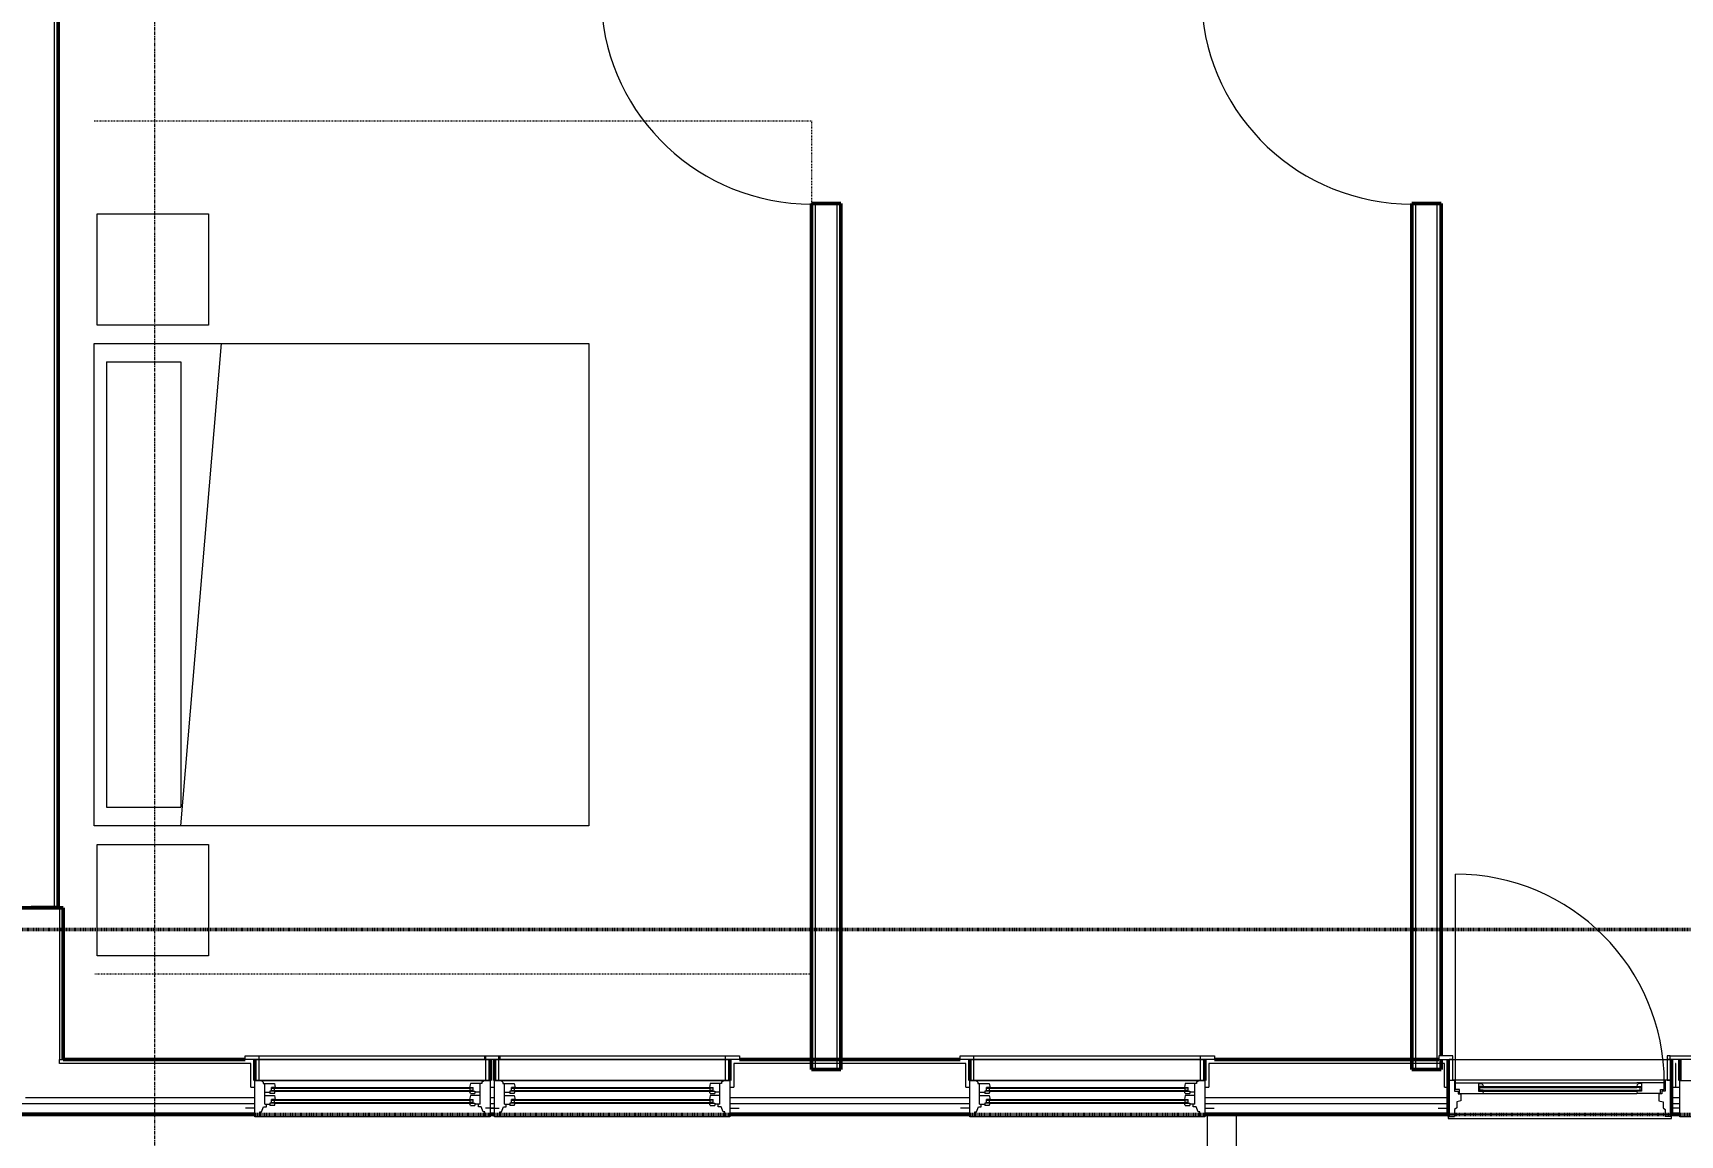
# Model space of a CAD drawing. Header units: inches. Extents: x -4217 to -1814, y 9706 to 12425.
# Drawn here: x -2520 to -2253.7, y 9976.9 to 10155.1 of the extents above; entities that cross this region are included whole.
import ezdxf

# ---------------------------------------------------------------- set-up
doc = ezdxf.new("R2010")
doc.units = ezdxf.units.IN
doc.header["$MEASUREMENT"] = 0
for name, pattern in [('Dash', [0.25, 0.125, -0.125]), ('Dash 1_16_', [0.125, 0.0625, -0.0625]), ('Grid Line 1_2_', [0.875, 0.5, -0.125, 0.125, -0.125])]:
    doc.linetypes.add(name, pattern=pattern)
for name, color, linetype, lineweight in [('A-ANNO-DIMS', 211, 'Continuous', 9), ('A-ANNO-DIMS-96', 211, 'Continuous', 9), ('A-DOOR-1', 7, 'Continuous', 9), ('A-DOOR-2', 50, 'Continuous', 20), ('A-DOOR-FRAM-1', 50, 'Continuous', 20), ('A-DOOR-FRAM-2', 7, 'Continuous', 9), ('A-DOOR-GLAZ-1', 7, 'Continuous', 9), ('A-FLOR-1', 10, 'Continuous', 13), ('A-FLOR-HRAL-1', 7, 'Continuous', 9), ('A-GLAZ-3', 7, 'Continuous', 9), ('A-GLAZ-4', 50, 'Continuous', 20), ('A-WALL', 113, 'Continuous', 13), ('A-WALL-11', 113, 'Continuous', 50), ('A-WALL-3', 250, 'Continuous', 50), ('A-WALL-4', 10, 'Continuous', 13), ('C-PROP-LINE-2', 91, 'Dash 1_16_', 50), ('I-FURN-1', 7, 'Continuous', 9), ('I-FURN-HDLN-1', 7, 'Dash', 9), ('S-GRID-1', 1, 'Grid Line 1_2_', 9)]:
    doc.layers.add(name, color=color, linetype=linetype, lineweight=lineweight)
doc.styles.add('Century Gothic', font='ufonts.com_century-gothic.ttf', dxfattribs={"height": 9})
doc.dimstyles.new('OD__1_8__Tol__', dxfattribs={"dimscale": 12, "dimtxt": 9.397514, "dimasz": 1, "dimexe": 0.75, "dimexo": 0.5, "dimgap": 0.125, "dimtad": 1, "dimdec": 3, "dimrnd": 0.125, "dimzin": 3, "dimdsep": 46, "dimlunit": 4, "dimtxsty": 'Century Gothic', "dimblk1": 'OBLIQUE', "dimblk2": 'OBLIQUE', "dimsah": 1, "dimcen": 0.09, "dimdle": 0.75, "dimazin": 0, "dimtfac": 1, "dimtdec": 4, "dimtix": 1, "dimtmove": 0, "dimatfit": 3, "dimfxl": 1, "dimtvp": 1, "dimtfill": 1, "dimfrac": 2, "dimtolj": 1, "dimtzin": 0, "dimarcsym": 2})

# ---------------------------------------------------------------- blocks, each defined once
blk = doc.blocks.new('DIMBLOCK17-FLOOR PLAN - 2ND FLOOR')
at = {"layer": 'A-ANNO-DIMS-96'}
for p, q in [((-2935.52, 9982.44), (-2935.52, 9817.41)), ((-2935.52, 9826.41), (-2935.52, 9982.44)), ((-2070.67, 9978.63), (-2070.67, 9817.41)), ((-2070.67, 9826.41), (-2070.67, 9978.63)), ((-2935.52, 9826.41), (-2061.67, 9826.41))]:
    blk.add_line(p, q, dxfattribs=at)
at = {"layer": 'A-ANNO-DIMS-96', "lineweight": 50}
for p, q in [((-2935.52, 9826.41), (-2929.52, 9832.41)), ((-2070.67, 9826.41), (-2064.67, 9832.41)), ((-2935.52, 9826.41), (-2941.52, 9820.41)), ((-2070.67, 9826.41), (-2076.67, 9820.41))]:
    blk.add_line(p, q, dxfattribs=at)
at = {"layer": 'A-ANNO-DIMS-96', "color": 0, "insert": (-2533.83, 9839.44), "char_height": 9, "width": 73.7481, "attachment_point": 1, "line_spacing_factor": 0.984502, "style": 'Century Gothic', "bg_fill": 3, "box_fill_scale": 1.25, "bg_fill_color": 256, "bg_fill_true_color": 13158600, "bg_fill_transparency": 0}
blk.add_mtext('72\' - 0 7/8"', dxfattribs=at)
blk = doc.blocks.new('_Oblique')
at = {"color": 0, "linetype": 'ByBlock', "lineweight": -2}
blk.add_line((-0.5, -0.5), (0.5, 0.5), dxfattribs=at)

msp = doc.modelspace()

# ---------------------------------------------------------------- linework, layer by layer
at = {"layer": 'A-DOOR-1'}
for centre in [(-2394.12374, 10161.44888), (-2297.07374, 10161.44888)]:
    msp.add_arc(centre, 34.06659, 183.365687, 270, dxfattribs=at)
at = {"layer": 'A-WALL'}
msp.add_line((-2516.57374, 10374.0394), (-2516.57374, 10013.6269), dxfattribs=at)
at = {"layer": 'A-WALL-11'}
for p, q in [((-2515.94874, 10013.6269), (-2515.94874, 10261.5894)), ((-2520.32374, 10013.6269), (-2515.94874, 10013.6269))]:
    msp.add_line(p, q, dxfattribs=at)
at = {"layer": 'A-WALL-3'}
for p, q in [((-2389.37374, 10127.44888), (-2394.12374, 10127.44888)), ((-2292.32374, 10127.44888), (-2297.07374, 10127.44888)), ((-2515.09874, 10013.5894), (-2523.72374, 10013.5894))]:
    msp.add_line(p, q, dxfattribs=at)
at = {"layer": 'C-PROP-LINE-2'}
msp.add_line((-2099.26202, 10010.0894), (-3832.16202, 10010.0894), dxfattribs=at)
at = {"layer": 'I-FURN-1'}
for p, q in [((-2509.62374, 10125.78256), (-2491.62374, 10125.78256)), ((-2509.62374, 10107.78256), (-2509.62374, 10125.78256)), ((-2491.62374, 10125.78256), (-2491.62374, 10107.78256)), ((-2491.62374, 10107.78256), (-2509.62374, 10107.78256)), ((-2510.12374, 10104.85072), (-2430.12374, 10104.85072)), ((-2510.12374, 10026.85072), (-2510.12374, 10104.85072)), ((-2496.12374, 10026.85072), (-2489.54412, 10104.85072)), ((-2430.12374, 10104.85072), (-2430.12374, 10026.85072)), ((-2508.12374, 10101.85072), (-2496.12374, 10101.85072)), ((-2508.12374, 10101.85072), (-2508.12374, 10029.85072)), ((-2496.12374, 10101.85072), (-2496.12374, 10029.85072)), ((-2508.12374, 10029.85072), (-2496.12374, 10029.85072)), ((-2430.12374, 10026.85072), (-2510.12374, 10026.85072)), ((-2509.62374, 10023.85072), (-2491.62374, 10023.85072)), ((-2509.62374, 10005.85072), (-2509.62374, 10023.85072)), ((-2491.62374, 10023.85072), (-2491.62374, 10005.85072)), ((-2491.62374, 10005.85072), (-2509.62374, 10005.85072))]:
    msp.add_line(p, q, dxfattribs=at)
at = {"layer": 'I-FURN-HDLN-1'}
for p, q in [((-2510.12374, 10140.85072), (-2394.12374, 10140.85072)), ((-2394.12374, 10140.85072), (-2394.12374, 10127.44888)), ((-2394.12374, 10002.85072), (-2510.12374, 10002.85072))]:
    msp.add_line(p, q, dxfattribs=at)

# ---------------------------------------------------------------- dimensions: what is measured, and where the dimension line sits
at = {"layer": 'A-ANNO-DIMS'}
dim = msp.add_linear_dim(base=(-2070.67374, 9826.40632), p1=(-2935.52374, 9988.4394), p2=(-2070.67374, 9984.6269), dimstyle='OD__1_8__Tol__', override={"dimpost": '<>', "dimfxl": 864.858403}, dxfattribs=at)
dim.commit()
dim.dimension.update_dxf_attribs({"geometry": 'DIMBLOCK17-FLOOR PLAN - 2ND FLOOR', "text_midpoint": (-2503.09874, 9833.13133)})

# ---------------------------------------------------------------- next in the draw order: linework, layer by layer
at = {"layer": 'A-DOOR-1'}
msp.add_line((-2289.99874, 9985.28315), (-2289.99874, 10019.03315), dxfattribs=at)
msp.add_arc((-2289.99874, 9985.28315), 33.75, 0, 90, dxfattribs=at)
at = {"layer": 'A-DOOR-2'}
for p, q in [((-2289.99874, 9984.2209), (-2289.99874, 9985.28315)), ((-2289.99874, 9985.28315), (-2285.56124, 9985.28315)), ((-2289.38238, 9984.21014), (-2289.99874, 9984.2209)), ((-2289.38238, 9983.56465), (-2289.38238, 9984.21014)), ((-2286.31124, 9985.28315), (-2286.31124, 9983.9709)), ((-2286.31124, 9985.28315), (-2286.31124, 9985.2209)), ((-2286.31124, 9985.2209), (-2285.79727, 9985.2209)), ((-2285.56124, 9984.7209), (-2286.31124, 9984.7209)), ((-2286.31124, 9983.9709), (-2285.56124, 9983.9709)), ((-2285.79727, 9985.2209), (-2285.59224, 9984.9689)), ((-2285.59224, 9984.9689), (-2285.56124, 9984.7829)), ((-2285.56124, 9983.8769), (-2285.59158, 9983.56465)), ((-2285.56124, 9985.28315), (-2260.68624, 9985.28315)), ((-2285.56124, 9984.7829), (-2285.56124, 9984.7209)), ((-2285.56124, 9983.9709), (-2285.56124, 9983.8769)), ((-2256.24874, 9985.28315), (-2260.68624, 9985.28315)), ((-2260.65524, 9984.9689), (-2260.68624, 9984.7829)), ((-2260.68624, 9984.7829), (-2260.68624, 9984.7209)), ((-2260.68624, 9984.7209), (-2259.93624, 9984.7209)), ((-2260.68624, 9983.9709), (-2260.68624, 9983.8769)), ((-2259.93624, 9983.9709), (-2260.68624, 9983.9709)), ((-2260.68624, 9983.8769), (-2260.65589, 9983.56465)), ((-2260.45021, 9985.2209), (-2260.65524, 9984.9689)), ((-2259.93624, 9985.2209), (-2260.45021, 9985.2209)), ((-2259.93624, 9985.28315), (-2259.93624, 9983.9709)), ((-2259.93624, 9985.28315), (-2259.93624, 9985.2209)), ((-2256.86509, 9984.21014), (-2256.24874, 9984.2209)), ((-2256.86509, 9983.56465), (-2256.86509, 9984.21014)), ((-2256.24874, 9984.2209), (-2256.24874, 9985.28315)), ((-2289.38238, 9983.56465), (-2285.56124, 9983.56465)), ((-2285.56124, 9983.5644), (-2260.68624, 9983.5644)), ((-2256.86509, 9983.56465), (-2260.68624, 9983.56465))]:
    msp.add_line(p, q, dxfattribs=at)
at = {"layer": 'A-DOOR-FRAM-1'}
for p, q in [((-2291.18624, 9979.8769), (-2291.18624, 9985.7519)), ((-2291.18624, 9985.7519), (-2290.15499, 9985.7519)), ((-2291.06124, 9985.7519), (-2291.18624, 9985.7519)), ((-2255.81124, 9985.7519), (-2290.43624, 9985.7519)), ((-2290.15499, 9985.7519), (-2290.15499, 9983.9699)), ((-2290.15499, 9983.9699), (-2289.57624, 9983.9699)), ((-2289.57624, 9983.9699), (-2289.57624, 9983.5329)), ((-2256.67124, 9983.9699), (-2256.67124, 9983.5329)), ((-2256.09249, 9983.9699), (-2256.67124, 9983.9699)), ((-2256.09249, 9985.7519), (-2256.09249, 9983.9699)), ((-2255.06124, 9985.7519), (-2256.09249, 9985.7519)), ((-2255.43624, 9985.7519), (-2255.06124, 9985.7519)), ((-2255.06124, 9985.7519), (-2255.18624, 9985.7519)), ((-2255.06124, 9979.8769), (-2255.06124, 9985.7519)), ((-2292.81124, 9981.1894), (-2291.18624, 9981.1894)), ((-2289.81124, 9981.23924), (-2290.15499, 9980.99854)), ((-2289.12374, 9982.39557), (-2289.81124, 9982.24039)), ((-2289.81124, 9982.24039), (-2289.81124, 9981.23924)), ((-2289.57624, 9983.5329), (-2289.12374, 9983.5329)), ((-2289.12374, 9983.5329), (-2289.12374, 9982.39557)), ((-2256.67124, 9983.5329), (-2257.12374, 9983.5329)), ((-2257.12374, 9983.5329), (-2257.12374, 9982.39557)), ((-2257.12374, 9982.39557), (-2256.43624, 9982.24039)), ((-2256.43624, 9982.24039), (-2256.43624, 9981.23924)), ((-2256.43624, 9981.23924), (-2256.09249, 9980.99854)), ((-2253.73546, 9981.1894), (-2255.06124, 9981.1894)), ((-2291.18624, 9980.1894), (-2291.18624, 9979.53315)), ((-2291.18624, 9979.8769), (-2290.15499, 9979.8769)), ((-2291.18624, 9979.53315), (-2255.06124, 9979.53315)), ((-2290.15499, 9980.99854), (-2290.15499, 9979.8769)), ((-2256.09249, 9980.99854), (-2256.09249, 9979.8769)), ((-2255.06124, 9979.8769), (-2256.09249, 9979.8769)), ((-2255.06124, 9979.53315), (-2255.06124, 9980.1894))]:
    msp.add_line(p, q, dxfattribs=at)
at = {"layer": 'A-DOOR-FRAM-2'}
for p, q in [((-2290.43624, 9989.6894), (-2292.68624, 9989.6894)), ((-2292.68624, 9989.6894), (-2292.68624, 9989.0644)), ((-2290.43624, 9989.0644), (-2290.43624, 9989.6894)), ((-2255.29796, 9989.6894), (-2255.81124, 9989.6894)), ((-2255.81124, 9989.6894), (-2255.81124, 9989.0644)), ((-2292.68624, 9989.0644), (-2290.43624, 9989.0644)), ((-2290.43624, 9989.0644), (-2291.06124, 9989.0644)), ((-2291.06124, 9989.0644), (-2291.06124, 9985.7519)), ((-2290.43624, 9985.7519), (-2290.43624, 9989.0644)), ((-2255.29796, 9989.0644), (-2255.81124, 9989.0644)), ((-2255.81124, 9989.0644), (-2255.81124, 9985.7519)), ((-2255.81124, 9989.0644), (-2255.29796, 9989.0644)), ((-2255.18624, 9985.7519), (-2255.18624, 9989.0644)), ((-2291.06124, 9985.7519), (-2290.43624, 9985.7519)), ((-2255.81124, 9985.7519), (-2255.18624, 9985.7519))]:
    msp.add_line(p, q, dxfattribs=at)
at = {"layer": 'A-DOOR-GLAZ-1'}
for p, q in [((-2286.31124, 9984.5644), (-2285.56124, 9984.5644)), ((-2285.56124, 9984.1269), (-2286.31124, 9984.1269)), ((-2286.10124, 9984.1269), (-2286.10124, 9984.5644)), ((-2285.56124, 9984.72065), (-2260.68624, 9984.72065)), ((-2285.56124, 9984.5644), (-2260.68624, 9984.5644)), ((-2285.56124, 9984.1269), (-2260.68624, 9984.1269)), ((-2285.56124, 9983.97065), (-2260.68624, 9983.97065)), ((-2259.93624, 9984.5644), (-2260.68624, 9984.5644)), ((-2260.68624, 9984.1269), (-2259.93624, 9984.1269)), ((-2260.14624, 9984.1269), (-2260.14624, 9984.5644))]:
    msp.add_line(p, q, dxfattribs=at)
at = {"layer": 'A-FLOR-1'}
for p, q in [((-2291.18624, 9980.0019), (-2325.41153, 9980.0019)), ((-2253.73546, 9980.0019), (-2255.06124, 9980.0019))]:
    msp.add_line(p, q, dxfattribs=at)
at = {"layer": 'A-FLOR-HRAL-1'}
for p, q in [((-2330.13594, 9980.1894), (-2330.13594, 9914.57719)), ((-2325.41153, 9919.3016), (-2325.41153, 9980.1894))]:
    msp.add_line(p, q, dxfattribs=at)
at = {"layer": 'A-GLAZ-3'}
for p, q in [((-2485.69796, 9989.6894), (-2444.54952, 9989.6894)), ((-2485.69796, 9989.0644), (-2485.69796, 9989.6894)), ((-2483.44796, 9989.0644), (-2483.44796, 9989.6894)), ((-2446.92296, 9989.6894), (-2405.77452, 9989.6894)), ((-2446.92296, 9989.0644), (-2446.92296, 9989.6894)), ((-2446.79952, 9989.0644), (-2446.79952, 9989.6894)), ((-2444.67296, 9989.0644), (-2444.67296, 9989.6894)), ((-2444.54952, 9989.6894), (-2444.54952, 9989.0644)), ((-2408.02452, 9989.0644), (-2408.02452, 9989.6894)), ((-2405.77452, 9989.6894), (-2405.77452, 9989.0644)), ((-2370.12296, 9989.6894), (-2328.97452, 9989.6894)), ((-2370.12296, 9989.0644), (-2370.12296, 9989.6894)), ((-2367.87296, 9989.0644), (-2367.87296, 9989.6894)), ((-2331.22452, 9989.0644), (-2331.22452, 9989.6894)), ((-2328.97452, 9989.6894), (-2328.97452, 9989.0644)), ((-2255.29796, 9989.6894), (-2214.14952, 9989.6894)), ((-2255.29796, 9989.0644), (-2255.29796, 9989.6894)), ((-2444.54952, 9989.0644), (-2485.69796, 9989.0644)), ((-2484.07296, 9989.0644), (-2446.17452, 9989.0644)), ((-2484.07296, 9985.6894), (-2484.07296, 9989.0644)), ((-2483.44796, 9985.6894), (-2483.44796, 9989.0644)), ((-2405.77452, 9989.0644), (-2446.92296, 9989.0644)), ((-2446.79952, 9985.6894), (-2446.79952, 9989.0644)), ((-2446.17452, 9989.0644), (-2446.17452, 9985.6894)), ((-2445.29796, 9989.0644), (-2407.39952, 9989.0644)), ((-2445.29796, 9985.6894), (-2445.29796, 9989.0644)), ((-2444.67296, 9985.6894), (-2444.67296, 9989.0644)), ((-2408.02452, 9985.6894), (-2408.02452, 9989.0644)), ((-2407.39952, 9989.0644), (-2407.39952, 9985.6894)), ((-2328.97452, 9989.0644), (-2370.12296, 9989.0644)), ((-2368.49796, 9989.0644), (-2330.59952, 9989.0644)), ((-2368.49796, 9985.6894), (-2368.49796, 9989.0644)), ((-2367.87296, 9985.6894), (-2367.87296, 9989.0644)), ((-2331.22452, 9985.6894), (-2331.22452, 9989.0644)), ((-2330.59952, 9989.0644), (-2330.59952, 9985.6894)), ((-2214.14952, 9989.0644), (-2255.29796, 9989.0644)), ((-2446.17452, 9985.6894), (-2484.07296, 9985.6894)), ((-2481.41671, 9984.4394), (-2480.82296, 9984.4394)), ((-2481.41671, 9984.0644), (-2480.82296, 9984.0644)), ((-2480.94796, 9984.0644), (-2480.94796, 9984.4394)), ((-2480.82296, 9984.5644), (-2449.42452, 9984.5644)), ((-2480.82296, 9984.4394), (-2449.42452, 9984.4394)), ((-2480.82296, 9984.0644), (-2449.42452, 9984.0644)), ((-2480.82296, 9983.9394), (-2449.42452, 9983.9394)), ((-2448.83077, 9984.4394), (-2449.42452, 9984.4394)), ((-2448.83077, 9984.0644), (-2449.42452, 9984.0644)), ((-2449.29952, 9984.0644), (-2449.29952, 9984.4394)), ((-2407.39952, 9985.6894), (-2445.29796, 9985.6894)), ((-2442.64171, 9984.4394), (-2442.04796, 9984.4394)), ((-2442.64171, 9984.0644), (-2442.04796, 9984.0644)), ((-2442.17296, 9984.0644), (-2442.17296, 9984.4394)), ((-2442.04796, 9984.5644), (-2410.64952, 9984.5644)), ((-2442.04796, 9984.4394), (-2410.64952, 9984.4394)), ((-2442.04796, 9984.0644), (-2410.64952, 9984.0644)), ((-2442.04796, 9983.9394), (-2410.64952, 9983.9394)), ((-2410.05577, 9984.4394), (-2410.64952, 9984.4394)), ((-2410.05577, 9984.0644), (-2410.64952, 9984.0644)), ((-2410.52452, 9984.0644), (-2410.52452, 9984.4394)), ((-2330.59952, 9985.6894), (-2368.49796, 9985.6894)), ((-2365.84171, 9984.4394), (-2365.24796, 9984.4394)), ((-2365.84171, 9984.0644), (-2365.24796, 9984.0644)), ((-2365.37296, 9984.0644), (-2365.37296, 9984.4394)), ((-2365.24796, 9984.5644), (-2333.84952, 9984.5644)), ((-2365.24796, 9984.4394), (-2333.84952, 9984.4394)), ((-2365.24796, 9984.0644), (-2333.84952, 9984.0644)), ((-2365.24796, 9983.9394), (-2333.84952, 9983.9394)), ((-2333.25577, 9984.4394), (-2333.84952, 9984.4394)), ((-2333.25577, 9984.0644), (-2333.84952, 9984.0644)), ((-2333.72452, 9984.0644), (-2333.72452, 9984.4394)), ((-2481.41671, 9982.5019), (-2480.82296, 9982.5019)), ((-2481.41671, 9982.1269), (-2480.82296, 9982.1269)), ((-2480.94796, 9982.1269), (-2480.94796, 9982.5019)), ((-2480.82296, 9982.6269), (-2449.42452, 9982.6269)), ((-2480.82296, 9982.5019), (-2449.42452, 9982.5019)), ((-2480.82296, 9982.1269), (-2449.42452, 9982.1269)), ((-2480.82296, 9982.0019), (-2449.42452, 9982.0019)), ((-2448.83077, 9982.5019), (-2449.42452, 9982.5019)), ((-2448.83077, 9982.1269), (-2449.42452, 9982.1269)), ((-2449.29952, 9982.1269), (-2449.29952, 9982.5019)), ((-2442.64171, 9982.5019), (-2442.04796, 9982.5019)), ((-2442.64171, 9982.1269), (-2442.04796, 9982.1269)), ((-2442.17296, 9982.1269), (-2442.17296, 9982.5019)), ((-2442.04796, 9982.6269), (-2410.64952, 9982.6269)), ((-2442.04796, 9982.5019), (-2410.64952, 9982.5019)), ((-2442.04796, 9982.1269), (-2410.64952, 9982.1269)), ((-2442.04796, 9982.0019), (-2410.64952, 9982.0019)), ((-2410.05577, 9982.5019), (-2410.64952, 9982.5019)), ((-2410.05577, 9982.1269), (-2410.64952, 9982.1269)), ((-2410.52452, 9982.1269), (-2410.52452, 9982.5019)), ((-2365.84171, 9982.5019), (-2365.24796, 9982.5019)), ((-2365.84171, 9982.1269), (-2365.24796, 9982.1269)), ((-2365.37296, 9982.1269), (-2365.37296, 9982.5019)), ((-2365.24796, 9982.6269), (-2333.84952, 9982.6269)), ((-2365.24796, 9982.5019), (-2333.84952, 9982.5019)), ((-2365.24796, 9982.1269), (-2333.84952, 9982.1269)), ((-2365.24796, 9982.0019), (-2333.84952, 9982.0019)), ((-2333.25577, 9982.5019), (-2333.84952, 9982.5019)), ((-2333.25577, 9982.1269), (-2333.84952, 9982.1269)), ((-2333.72452, 9982.1269), (-2333.72452, 9982.5019))]:
    msp.add_line(p, q, dxfattribs=at)
at = {"layer": 'A-GLAZ-4'}
for p, q in [((-2484.13546, 9985.6894), (-2446.11202, 9985.6894)), ((-2484.13546, 9979.8144), (-2484.13546, 9985.6894)), ((-2482.79171, 9985.40924), (-2483.12559, 9985.6894)), ((-2482.79171, 9985.40924), (-2482.79171, 9985.1894)), ((-2482.79171, 9985.1894), (-2480.97921, 9985.1894)), ((-2482.54171, 9981.8769), (-2482.54171, 9985.1894)), ((-2481.69796, 9983.9394), (-2481.69796, 9983.59565)), ((-2480.82608, 9983.9394), (-2481.69796, 9983.9394)), ((-2481.41671, 9983.9394), (-2481.41671, 9984.5644)), ((-2480.82296, 9984.5644), (-2481.41671, 9984.5644)), ((-2480.97921, 9985.1894), (-2480.82296, 9984.5644)), ((-2480.97921, 9983.59565), (-2480.82608, 9983.9394)), ((-2449.26827, 9985.1894), (-2449.42452, 9984.5644)), ((-2449.42452, 9984.5644), (-2448.83077, 9984.5644)), ((-2449.26827, 9983.59565), (-2449.42139, 9983.9394)), ((-2449.42139, 9983.9394), (-2448.54952, 9983.9394)), ((-2447.45577, 9985.1894), (-2449.26827, 9985.1894)), ((-2448.83077, 9983.9394), (-2448.83077, 9984.5644)), ((-2448.54952, 9983.9394), (-2448.54952, 9983.59565)), ((-2447.70577, 9981.8769), (-2447.70577, 9985.1894)), ((-2447.45577, 9985.40924), (-2447.12189, 9985.6894)), ((-2447.45577, 9985.40924), (-2447.45577, 9985.1894)), ((-2446.11202, 9985.6894), (-2446.11202, 9979.8144)), ((-2445.36046, 9985.6894), (-2407.33702, 9985.6894)), ((-2445.36046, 9979.8144), (-2445.36046, 9985.6894)), ((-2444.01671, 9985.40924), (-2444.35059, 9985.6894)), ((-2444.01671, 9985.40924), (-2444.01671, 9985.1894)), ((-2444.01671, 9985.1894), (-2442.20421, 9985.1894)), ((-2443.76671, 9981.8769), (-2443.76671, 9985.1894)), ((-2442.92296, 9983.9394), (-2442.92296, 9983.59565)), ((-2442.05108, 9983.9394), (-2442.92296, 9983.9394)), ((-2442.64171, 9983.9394), (-2442.64171, 9984.5644)), ((-2442.04796, 9984.5644), (-2442.64171, 9984.5644)), ((-2442.20421, 9985.1894), (-2442.04796, 9984.5644)), ((-2442.20421, 9983.59565), (-2442.05108, 9983.9394)), ((-2410.49327, 9985.1894), (-2410.64952, 9984.5644)), ((-2410.64952, 9984.5644), (-2410.05577, 9984.5644)), ((-2410.49327, 9983.59565), (-2410.64639, 9983.9394)), ((-2410.64639, 9983.9394), (-2409.77452, 9983.9394)), ((-2408.68077, 9985.1894), (-2410.49327, 9985.1894)), ((-2410.05577, 9983.9394), (-2410.05577, 9984.5644)), ((-2409.77452, 9983.9394), (-2409.77452, 9983.59565)), ((-2408.93077, 9981.8769), (-2408.93077, 9985.1894)), ((-2408.68077, 9985.40924), (-2408.34689, 9985.6894)), ((-2408.68077, 9985.40924), (-2408.68077, 9985.1894)), ((-2407.33702, 9985.6894), (-2407.33702, 9979.8144)), ((-2368.56046, 9985.6894), (-2330.53702, 9985.6894)), ((-2368.56046, 9979.8144), (-2368.56046, 9985.6894)), ((-2367.21671, 9985.40924), (-2367.55059, 9985.6894)), ((-2367.21671, 9985.40924), (-2367.21671, 9985.1894)), ((-2367.21671, 9985.1894), (-2365.40421, 9985.1894)), ((-2366.96671, 9981.8769), (-2366.96671, 9985.1894)), ((-2366.12296, 9983.9394), (-2366.12296, 9983.59565)), ((-2365.25108, 9983.9394), (-2366.12296, 9983.9394)), ((-2365.84171, 9983.9394), (-2365.84171, 9984.5644)), ((-2365.24796, 9984.5644), (-2365.84171, 9984.5644)), ((-2365.40421, 9985.1894), (-2365.24796, 9984.5644)), ((-2365.40421, 9983.59565), (-2365.25108, 9983.9394)), ((-2333.69327, 9985.1894), (-2333.84952, 9984.5644)), ((-2333.84952, 9984.5644), (-2333.25577, 9984.5644)), ((-2333.69327, 9983.59565), (-2333.84639, 9983.9394)), ((-2333.84639, 9983.9394), (-2332.97452, 9983.9394)), ((-2331.88077, 9985.1894), (-2333.69327, 9985.1894)), ((-2333.25577, 9983.9394), (-2333.25577, 9984.5644)), ((-2332.97452, 9983.9394), (-2332.97452, 9983.59565)), ((-2332.13077, 9981.8769), (-2332.13077, 9985.1894)), ((-2331.88077, 9985.40924), (-2331.54689, 9985.6894)), ((-2331.88077, 9985.40924), (-2331.88077, 9985.1894)), ((-2330.53702, 9985.6894), (-2330.53702, 9979.8144)), ((-2253.73546, 9985.6894), (-2215.71202, 9985.6894)), ((-2253.73546, 9979.8144), (-2253.73546, 9985.6894)), ((-2484.13546, 9981.1894), (-2485.63546, 9981.1894)), ((-2483.04827, 9980.6269), (-2482.72921, 9981.4394)), ((-2482.72921, 9981.4394), (-2482.26046, 9981.4394)), ((-2482.54171, 9983.8144), (-2481.69796, 9983.8144)), ((-2482.54171, 9983.2519), (-2480.97921, 9983.2519)), ((-2482.54171, 9981.8769), (-2481.69796, 9981.8769)), ((-2482.26046, 9981.4394), (-2482.26046, 9981.8769)), ((-2480.97921, 9983.59565), (-2481.69796, 9983.59565)), ((-2481.69796, 9982.0019), (-2481.69796, 9981.65815)), ((-2480.82608, 9982.0019), (-2481.69796, 9982.0019)), ((-2480.97921, 9981.65815), (-2481.69796, 9981.65815)), ((-2481.41671, 9982.0019), (-2481.41671, 9982.6269)), ((-2480.82296, 9982.6269), (-2481.41671, 9982.6269)), ((-2480.97921, 9983.2519), (-2480.82296, 9982.6269)), ((-2480.97921, 9981.65815), (-2480.82608, 9982.0019)), ((-2449.26827, 9983.2519), (-2449.42452, 9982.6269)), ((-2449.42452, 9982.6269), (-2448.83077, 9982.6269)), ((-2449.26827, 9981.65815), (-2449.42139, 9982.0019)), ((-2449.42139, 9982.0019), (-2448.54952, 9982.0019)), ((-2449.26827, 9983.59565), (-2448.54952, 9983.59565)), ((-2447.70577, 9983.2519), (-2449.26827, 9983.2519)), ((-2449.26827, 9981.65815), (-2448.54952, 9981.65815)), ((-2448.83077, 9982.0019), (-2448.83077, 9982.6269)), ((-2447.70577, 9983.8144), (-2448.54952, 9983.8144)), ((-2448.54952, 9982.0019), (-2448.54952, 9981.65815)), ((-2447.70577, 9981.8769), (-2448.54952, 9981.8769)), ((-2447.98702, 9981.4394), (-2447.98702, 9981.8769)), ((-2447.51827, 9981.4394), (-2447.98702, 9981.4394)), ((-2447.1992, 9980.6269), (-2447.51827, 9981.4394)), ((-2445.36046, 9981.1894), (-2446.86046, 9981.1894)), ((-2446.11202, 9981.1894), (-2444.61202, 9981.1894)), ((-2444.27327, 9980.6269), (-2443.95421, 9981.4394)), ((-2443.95421, 9981.4394), (-2443.48546, 9981.4394)), ((-2443.76671, 9983.8144), (-2442.92296, 9983.8144)), ((-2443.76671, 9983.2519), (-2442.20421, 9983.2519)), ((-2443.76671, 9981.8769), (-2442.92296, 9981.8769)), ((-2443.48546, 9981.4394), (-2443.48546, 9981.8769)), ((-2442.20421, 9983.59565), (-2442.92296, 9983.59565)), ((-2442.92296, 9982.0019), (-2442.92296, 9981.65815)), ((-2442.05108, 9982.0019), (-2442.92296, 9982.0019)), ((-2442.20421, 9981.65815), (-2442.92296, 9981.65815)), ((-2442.64171, 9982.0019), (-2442.64171, 9982.6269)), ((-2442.04796, 9982.6269), (-2442.64171, 9982.6269)), ((-2442.20421, 9983.2519), (-2442.04796, 9982.6269)), ((-2442.20421, 9981.65815), (-2442.05108, 9982.0019)), ((-2410.49327, 9983.2519), (-2410.64952, 9982.6269)), ((-2410.64952, 9982.6269), (-2410.05577, 9982.6269)), ((-2410.49327, 9981.65815), (-2410.64639, 9982.0019)), ((-2410.64639, 9982.0019), (-2409.77452, 9982.0019)), ((-2410.49327, 9983.59565), (-2409.77452, 9983.59565)), ((-2408.93077, 9983.2519), (-2410.49327, 9983.2519)), ((-2410.49327, 9981.65815), (-2409.77452, 9981.65815)), ((-2410.05577, 9982.0019), (-2410.05577, 9982.6269)), ((-2408.93077, 9983.8144), (-2409.77452, 9983.8144)), ((-2409.77452, 9982.0019), (-2409.77452, 9981.65815)), ((-2408.93077, 9981.8769), (-2409.77452, 9981.8769)), ((-2409.21202, 9981.4394), (-2409.21202, 9981.8769)), ((-2408.74327, 9981.4394), (-2409.21202, 9981.4394)), ((-2408.4242, 9980.6269), (-2408.74327, 9981.4394)), ((-2407.33702, 9981.1894), (-2405.83702, 9981.1894)), ((-2368.56046, 9981.1894), (-2370.06046, 9981.1894)), ((-2367.47327, 9980.6269), (-2367.15421, 9981.4394)), ((-2367.15421, 9981.4394), (-2366.68546, 9981.4394)), ((-2366.96671, 9983.8144), (-2366.12296, 9983.8144)), ((-2366.96671, 9983.2519), (-2365.40421, 9983.2519)), ((-2366.96671, 9981.8769), (-2366.12296, 9981.8769)), ((-2366.68546, 9981.4394), (-2366.68546, 9981.8769)), ((-2365.40421, 9983.59565), (-2366.12296, 9983.59565)), ((-2366.12296, 9982.0019), (-2366.12296, 9981.65815)), ((-2365.25108, 9982.0019), (-2366.12296, 9982.0019)), ((-2365.40421, 9981.65815), (-2366.12296, 9981.65815)), ((-2365.84171, 9982.0019), (-2365.84171, 9982.6269)), ((-2365.24796, 9982.6269), (-2365.84171, 9982.6269)), ((-2365.40421, 9983.2519), (-2365.24796, 9982.6269)), ((-2365.40421, 9981.65815), (-2365.25108, 9982.0019)), ((-2333.69327, 9983.2519), (-2333.84952, 9982.6269)), ((-2333.84952, 9982.6269), (-2333.25577, 9982.6269)), ((-2333.69327, 9981.65815), (-2333.84639, 9982.0019)), ((-2333.84639, 9982.0019), (-2332.97452, 9982.0019)), ((-2333.69327, 9983.59565), (-2332.97452, 9983.59565)), ((-2332.13077, 9983.2519), (-2333.69327, 9983.2519)), ((-2333.69327, 9981.65815), (-2332.97452, 9981.65815)), ((-2333.25577, 9982.0019), (-2333.25577, 9982.6269)), ((-2332.13077, 9983.8144), (-2332.97452, 9983.8144)), ((-2332.97452, 9982.0019), (-2332.97452, 9981.65815)), ((-2332.13077, 9981.8769), (-2332.97452, 9981.8769)), ((-2332.41202, 9981.4394), (-2332.41202, 9981.8769)), ((-2331.94327, 9981.4394), (-2332.41202, 9981.4394)), ((-2331.6242, 9980.6269), (-2331.94327, 9981.4394)), ((-2330.53702, 9981.1894), (-2329.03702, 9981.1894)), ((-2253.73546, 9981.1894), (-2255.23546, 9981.1894)), ((-2446.11202, 9979.8144), (-2484.13546, 9979.8144)), ((-2483.32296, 9980.6269), (-2483.04827, 9980.6269)), ((-2483.32296, 9979.8144), (-2483.32296, 9980.6269)), ((-2446.92452, 9980.6269), (-2447.1992, 9980.6269)), ((-2446.92452, 9979.8144), (-2446.92452, 9980.6269)), ((-2407.33702, 9979.8144), (-2445.36046, 9979.8144)), ((-2444.54796, 9980.6269), (-2444.27327, 9980.6269)), ((-2444.54796, 9979.8144), (-2444.54796, 9980.6269)), ((-2408.14952, 9980.6269), (-2408.4242, 9980.6269)), ((-2408.14952, 9979.8144), (-2408.14952, 9980.6269)), ((-2330.53702, 9979.8144), (-2368.56046, 9979.8144)), ((-2367.74796, 9980.6269), (-2367.47327, 9980.6269)), ((-2367.74796, 9979.8144), (-2367.74796, 9980.6269)), ((-2331.34952, 9980.6269), (-2331.6242, 9980.6269)), ((-2331.34952, 9979.8144), (-2331.34952, 9980.6269)), ((-2215.71202, 9979.8144), (-2253.73546, 9979.8144))]:
    msp.add_line(p, q, dxfattribs=at)
at = {"layer": 'A-WALL-3'}
for p, q in [((-2394.12374, 10127.44888), (-2394.12374, 9987.4394)), ((-2389.37374, 9987.4394), (-2389.37374, 10127.44888)), ((-2297.07374, 10127.44888), (-2297.07374, 9987.4394)), ((-2292.32374, 9989.6894), (-2292.32374, 10127.44888)), ((-2515.09874, 9989.0644), (-2515.09874, 10013.5894)), ((-2485.69796, 9989.0644), (-2515.09874, 9989.0644)), ((-2484.13546, 9985.6894), (-2484.13546, 9989.0644)), ((-2446.11202, 9989.0644), (-2446.11202, 9985.6894)), ((-2445.36046, 9985.6894), (-2445.36046, 9989.0644)), ((-2407.33702, 9989.0644), (-2407.33702, 9985.6894)), ((-2370.12296, 9989.0644), (-2405.77452, 9989.0644)), ((-2394.12374, 9987.4394), (-2389.37374, 9987.4394)), ((-2368.56046, 9985.6894), (-2368.56046, 9989.0644)), ((-2330.53702, 9989.0644), (-2330.53702, 9985.6894)), ((-2292.68624, 9989.0644), (-2328.97452, 9989.0644)), ((-2297.07374, 9987.4394), (-2292.32374, 9987.4394)), ((-2292.32374, 9987.4394), (-2292.32374, 9989.0644)), ((-2291.18624, 9980.1894), (-2291.18624, 9989.0644)), ((-2255.06124, 9989.0644), (-2255.06124, 9980.1894)), ((-2253.73546, 9985.6894), (-2253.73546, 9989.0644)), ((-2523.72374, 9980.1894), (-2484.13546, 9980.1894)), ((-2446.11202, 9980.1894), (-2445.36046, 9980.1894)), ((-2407.33702, 9980.1894), (-2368.56046, 9980.1894)), ((-2330.53702, 9980.1894), (-2291.18624, 9980.1894)), ((-2255.06124, 9980.1894), (-2253.73546, 9980.1894))]:
    msp.add_line(p, q, dxfattribs=at)
at = {"layer": 'A-WALL-4'}
for p, q in [((-2393.49874, 9987.4394), (-2393.49874, 10127.44888)), ((-2389.99874, 9987.4394), (-2389.99874, 10127.44888)), ((-2296.44874, 9987.4394), (-2296.44874, 10127.44888)), ((-2292.94874, 9987.4394), (-2292.94874, 10127.44888)), ((-2515.72374, 10013.5894), (-2515.72374, 9989.0644)), ((-2515.72374, 9989.0644), (-2515.09874, 9989.0644)), ((-2515.72374, 9988.4394), (-2515.72374, 9989.0644)), ((-2484.76046, 9988.4394), (-2515.72374, 9988.4394)), ((-2484.76046, 9984.6269), (-2484.76046, 9988.4394)), ((-2406.71202, 9988.4394), (-2406.71202, 9984.6269)), ((-2369.18546, 9988.4394), (-2406.71202, 9988.4394)), ((-2369.18546, 9984.6269), (-2369.18546, 9988.4394)), ((-2329.91202, 9988.4394), (-2329.91202, 9984.6269)), ((-2291.81124, 9988.4394), (-2329.91202, 9988.4394)), ((-2291.81124, 9984.6269), (-2291.81124, 9988.4394)), ((-2290.43624, 9989.0644), (-2255.81124, 9989.0644)), ((-2254.43624, 9988.4394), (-2254.43624, 9984.6269)), ((-2254.36046, 9988.4394), (-2254.43624, 9988.4394)), ((-2254.36046, 9984.6269), (-2254.36046, 9988.4394)), ((-2484.76046, 9984.6269), (-2484.13546, 9984.6269)), ((-2446.11202, 9984.6269), (-2445.36046, 9984.6269)), ((-2407.33702, 9984.6269), (-2406.71202, 9984.6269)), ((-2369.18546, 9984.6269), (-2368.56046, 9984.6269)), ((-2330.53702, 9984.6269), (-2329.91202, 9984.6269)), ((-2291.81124, 9984.6269), (-2291.18624, 9984.6269)), ((-2255.06124, 9984.6269), (-2254.43624, 9984.6269)), ((-2254.36046, 9984.6269), (-2253.73546, 9984.6269)), ((-2522.22374, 9981.9394), (-2484.13546, 9981.9394)), ((-2521.22374, 9982.9394), (-2484.13546, 9982.9394)), ((-2446.11202, 9982.9394), (-2445.36046, 9982.9394)), ((-2446.11202, 9981.9394), (-2445.36046, 9981.9394)), ((-2407.33702, 9982.9394), (-2368.56046, 9982.9394)), ((-2407.33702, 9981.9394), (-2368.56046, 9981.9394)), ((-2330.53702, 9982.9394), (-2291.18624, 9982.9394)), ((-2330.53702, 9981.9394), (-2291.18624, 9981.9394)), ((-2255.06124, 9982.9394), (-2253.73546, 9982.9394)), ((-2255.06124, 9981.9394), (-2253.73546, 9981.9394)), ((-2522.97374, 9980.4394), (-2484.13546, 9980.4394)), ((-2446.11202, 9980.4394), (-2445.36046, 9980.4394)), ((-2407.33702, 9980.4394), (-2368.56046, 9980.4394)), ((-2330.53702, 9980.4394), (-2291.18624, 9980.4394)), ((-2255.06124, 9980.1894), (-2291.18624, 9980.1894)), ((-2255.06124, 9980.4394), (-2253.73546, 9980.4394))]:
    msp.add_line(p, q, dxfattribs=at)
at = {"layer": 'C-PROP-LINE-2'}
msp.add_line((-2067.92374, 9980.1894), (-2523.72374, 9980.1894), dxfattribs=at)
at = {"layer": 'S-GRID-1'}
msp.add_line((-2500.32374, 9836.17969), (-2500.32374, 12376.79045), dxfattribs=at)

doc.saveas('drawing.dxf')
